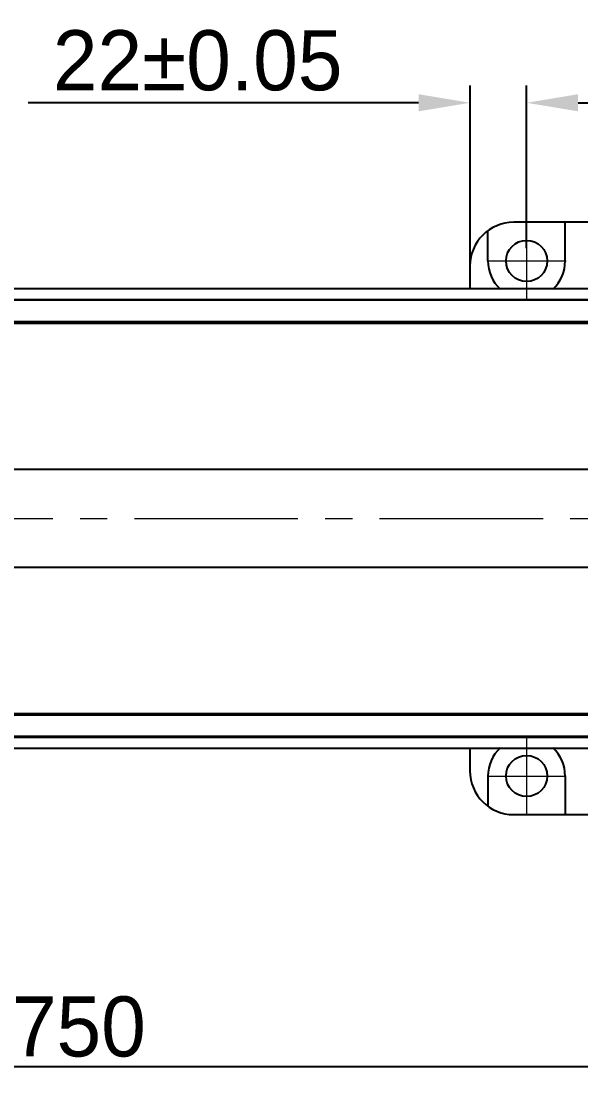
# Model space of a CAD drawing. Header units: millimetres. Extents: x 4086 to 8300, y 123 to 1549.
# Drawn here: x 6891 to 6956.3, y 603.5 to 727.3 of the extents above; entities that cross this region are included whole.
import ezdxf

# ---------------------------------------------------------------- set-up
doc = ezdxf.new("R2010")
doc.units = ezdxf.units.MM
doc.linetypes.add('CENTER2', pattern=[28.575, 19.05, -3.175, 3.175, -3.175])
doc.layers.add('中心线层', color=7, linetype='CENTER2', lineweight=0)
doc.layers.add('轮廓实线层', color=7, linetype='Continuous', lineweight=30)
doc.styles.add('思源黑', font='SourceHanSansCN-Normal.ttf')
doc.dimstyles.new('尺寸标注_3_10比例', dxfattribs={"dimtxt": 7, "dimasz": 6, "dimexe": 2, "dimexo": 1.5, "dimgap": 1, "dimtad": 1, "dimdec": 1, "dimlfac": 3.333333, "dimdsep": 46, "dimtxsty": '思源黑', "dimcen": 0.09, "dimadec": 0, "dimazin": 0, "dimtp": 0.01, "dimtm": 0.01, "dimtfac": 1, "dimtdec": 1, "dimtofl": 0, "dimtmove": 0, "dimatfit": 3, "dimfxl": 0, "dimtolj": 1, "dimarcsym": 0})

# ---------------------------------------------------------------- blocks, each defined once
blk = doc.blocks.new('*D2927')
at = {"layer": 'Defpoints', "color": 0}
for p in [(6815.25, 669.39), (6980.25, 669.39), (6980.25, 605.54)]:
    blk.add_point(p, dxfattribs=at)
at = {"layer": '轮廓实线层', "color": 0, "lineweight": -2}
for p, q in [((6815.25, 667.89), (6815.25, 603.54)), ((6980.25, 667.89), (6980.25, 603.54)), ((6821.25, 605.54), (6974.25, 605.54))]:
    blk.add_line(p, q, dxfattribs=at)
at = {"layer": '轮廓实线层', "color": 0}
for points in [[(6821.25, 606.54), (6821.25, 604.54), (6815.25, 605.54)], [(6974.25, 604.54), (6974.25, 606.54), (6980.25, 605.54)]]:
    blk.add_solid(points, dxfattribs=at)
at = {"layer": '轮廓实线层', "color": 0, "insert": (6897.75, 610.17), "char_height": 7, "attachment_point": 5, "style": '思源黑'}
blk.add_mtext('\\A1;\\A1;750', dxfattribs=at)
blk = doc.blocks.new('*D2928')
at = {"layer": 'Defpoints', "color": 0}
for p in [(7009.95, 717.82), (6949.95, 699.39), (7009.95, 699.39)]:
    blk.add_point(p, dxfattribs=at)
at = {"layer": '轮廓实线层', "color": 0, "lineweight": -2}
for p, q in [((6949.95, 700.89), (6949.95, 719.82)), ((7009.95, 700.89), (7009.95, 719.82)), ((6955.95, 717.82), (7003.95, 717.82))]:
    blk.add_line(p, q, dxfattribs=at)
at = {"layer": '轮廓实线层', "color": 0}
for points in [[(6955.95, 718.82), (6955.95, 716.82), (6949.95, 717.82)], [(7003.95, 716.82), (7003.95, 718.82), (7009.95, 717.82)]]:
    blk.add_solid(points, dxfattribs=at)
at = {"layer": '轮廓实线层', "color": 0, "insert": (6979.95, 722.72), "char_height": 7, "attachment_point": 5, "style": '思源黑'}
blk.add_mtext('\\A1;200±0.1', dxfattribs=at)
blk = doc.blocks.new('*D2944')
at = {"layer": 'Defpoints', "color": 0}
for p in [(6949.95, 717.82), (6949.95, 703.89), (6943.35, 696.13)]:
    blk.add_point(p, dxfattribs=at)
at = {"layer": '轮廓实线层', "color": 0, "lineweight": -2}
for p, q in [((6943.35, 697.63), (6943.35, 719.82)), ((6949.95, 705.39), (6949.95, 719.82)), ((6937.35, 717.82), (6891.85, 717.82)), ((6955.95, 717.82), (6961.95, 717.82))]:
    blk.add_line(p, q, dxfattribs=at)
at = {"layer": '轮廓实线层', "color": 0}
for points in [[(6937.35, 716.82), (6937.35, 718.82), (6943.35, 717.82)], [(6955.95, 718.82), (6955.95, 716.82), (6949.95, 717.82)]]:
    blk.add_solid(points, dxfattribs=at)
at = {"layer": '轮廓实线层', "color": 0, "insert": (6911.6, 722.72), "char_height": 7, "attachment_point": 5, "style": '思源黑'}
blk.add_mtext('\\A1;22±0.05', dxfattribs=at)

msp = doc.modelspace()

# ---------------------------------------------------------------- linework, layer by layer
for p, q in [((7027.948, 703.893), (6948.448, 703.893)), ((6954.448, 699.393), (6954.448, 703.893)), ((6945.448, 699.393), (6945.448, 702.917)), ((6943.348, 698.793), (6943.348, 696.134)), ((7007.398, 696.134), (6835.541, 696.134)), ((6837.12, 694.895), (7007.398, 694.895)), ((7007.398, 694.807), (6837.226, 694.807)), ((7007.398, 692.294), (6839.941, 692.294)), ((6840.046, 692.141), (7008.898, 692.141)), ((6990.747, 675.093), (6815.247, 675.093)), ((6990.747, 663.693), (6815.247, 663.693)), ((7007.398, 646.492), (6839.928, 646.492)), ((7008.898, 646.645), (6840.046, 646.645)), ((7007.398, 643.892), (6837.118, 643.892)), ((7007.398, 643.979), (6837.225, 643.979)), ((6835.535, 642.653), (7007.398, 642.653)), ((6943.348, 642.653), (6943.348, 639.993)), ((6945.448, 639.393), (6945.448, 635.869)), ((6954.448, 639.393), (6954.448, 634.893)), ((6948.448, 634.893), (7027.948, 634.893))]:
    msp.add_line(p, q)
for centre in [(6949.948, 699.393), (6949.948, 639.393)]:
    msp.add_circle(centre, 2.4)
for centre, radius, start, end in [((6948.448, 698.793), 5.1, 90, 180), ((6949.948, 699.393), 4.5, 180, 226.75857), ((6949.948, 699.393), 4.5, 313.28739, 0), ((6949.948, 639.393), 4.5, 133.28739, 180), ((6949.948, 639.393), 4.5, 0, 46.75857), ((6948.448, 639.993), 5.1, 180, 270)]:
    msp.add_arc(centre, radius, start, end)
at = {"layer": '中心线层'}
for p, q in [((6949.948, 703.956), (6949.948, 694.83)), ((6945.341, 699.393), (6954.554, 699.393)), ((6675.641, 669.393), (7054.158, 669.393)), ((6949.948, 643.956), (6949.948, 634.83)), ((6945.341, 639.393), (6954.554, 639.393))]:
    msp.add_line(p, q, dxfattribs=at)

# ---------------------------------------------------------------- dimensions: what is measured, and where the dimension line sits
at = {"layer": '轮廓实线层'}
dim = msp.add_linear_dim(base=(6949.948, 717.819), p1=(6943.348, 696.134), p2=(6949.948, 703.893), text='<>±0.05', dimstyle='尺寸标注_3_10比例', dxfattribs=at)
dim.commit()
dim.dimension.update_dxf_attribs({"geometry": '*D2944', "text_midpoint": (6911.601, 717.819), "dimtype": 160})
dim = msp.add_linear_dim(base=(7009.948, 717.819), p1=(6949.948, 699.393), p2=(7009.948, 699.393), text='<>±0.1', dimstyle='尺寸标注_3_10比例', dxfattribs=at)
dim.commit()
dim.dimension.update_dxf_attribs({"geometry": '*D2928', "text_midpoint": (6979.948, 722.723)})
dim = msp.add_linear_dim(base=(6980.248, 605.543), p1=(6815.248, 669.393), p2=(6980.248, 669.393), text='\\A1;750', dimstyle='尺寸标注_3_10比例', override={"dimtxsty": '思源黑'}, dxfattribs=at)
dim.commit()
dim.dimension.update_dxf_attribs({"geometry": '*D2927', "text_midpoint": (6897.748, 605.543), "dimtype": 160})

doc.saveas('drawing.dxf')
